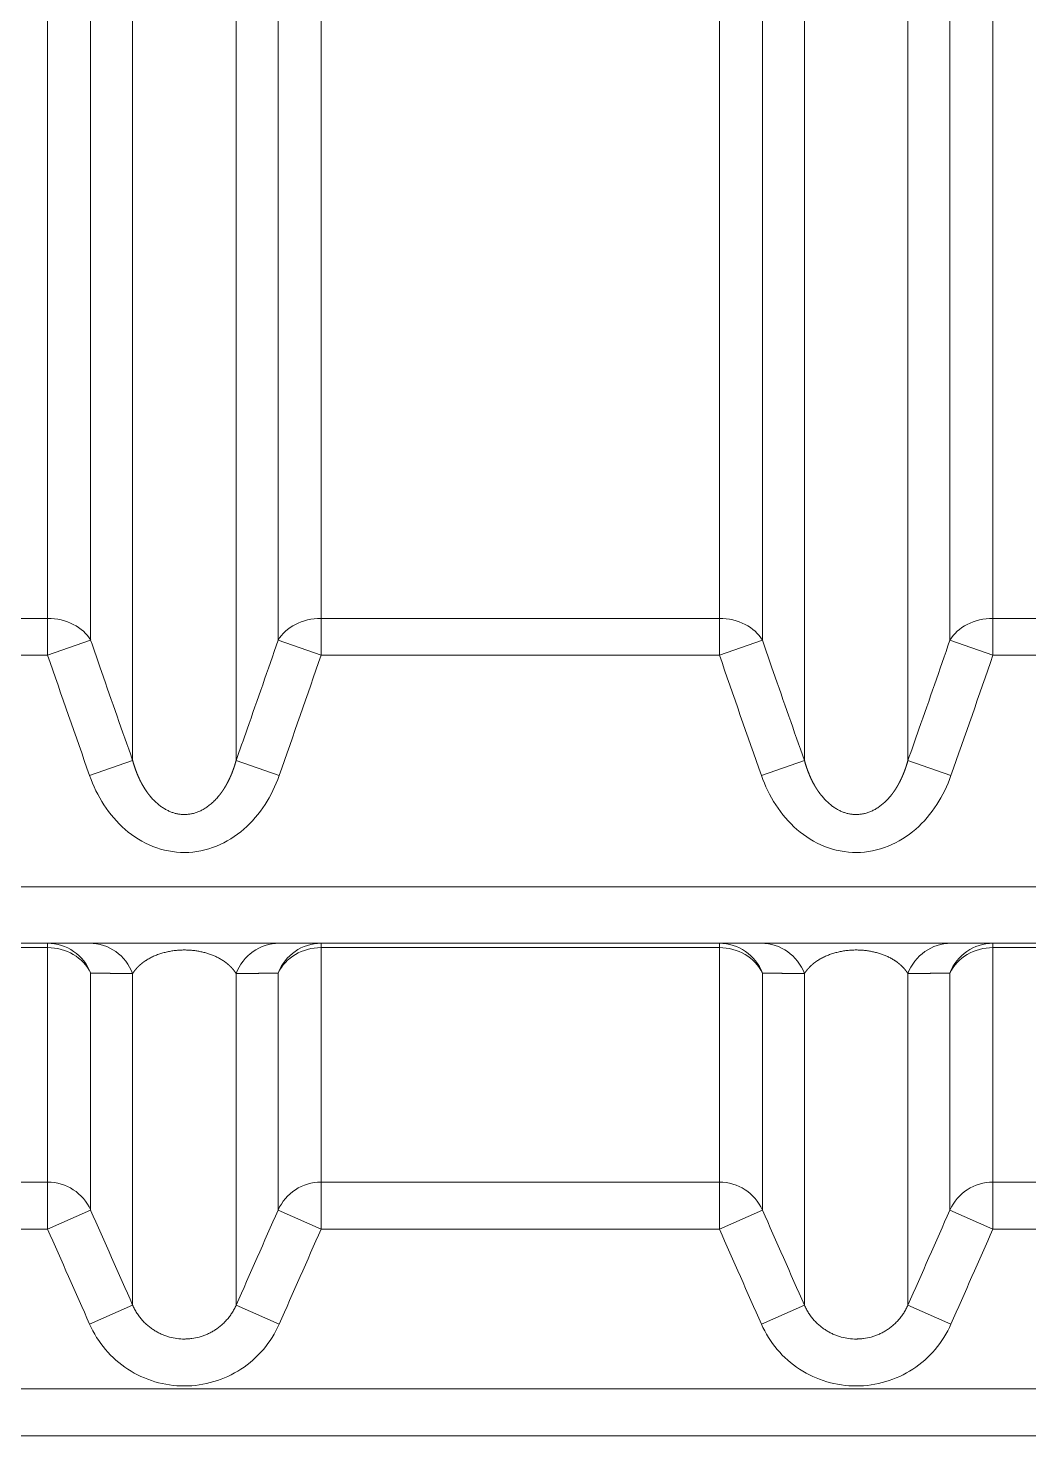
# Model space of a CAD drawing. Header units: millimetres. Extents: x 4664 to 8864, y -38 to 2932.
# Drawn here: x 8133.3 to 8161.07, y 2135.55 to 2174.64 of the extents above; entities that cross this region are included whole.
import ezdxf

# ---------------------------------------------------------------- set-up
doc = ezdxf.new("R2010")
doc.units = ezdxf.units.MM

msp = doc.modelspace()

# ---------------------------------------------------------------- linework, layer by layer
at = {"lineweight": 5}
for p, q in [((8133.837, 2157.228), (8133.837, 2210.808)), ((8141.429, 2157.228), (8141.429, 2210.808)), ((8152.485, 2157.228), (8152.485, 2210.808)), ((8136.197, 2210.588), (8136.197, 2154.304)), ((8139.07, 2210.588), (8139.07, 2154.304)), ((8154.845, 2210.588), (8154.845, 2154.304)), ((8135.031, 2157.639), (8135.031, 2209.614)), ((8140.235, 2209.614), (8140.235, 2157.639)), ((8153.68, 2157.639), (8153.68, 2209.614)), ((8157.718, 2206.227), (8157.718, 2154.304)), ((8158.883, 2194.009), (8158.883, 2157.639)), ((8160.078, 2157.228), (8160.078, 2194.226)), ((8133.837, 2158.247), (8122.781, 2158.247)), ((8152.485, 2158.247), (8141.429, 2158.247)), ((8171.134, 2158.247), (8160.078, 2158.247)), ((8133.837, 2157.228), (8135.031, 2157.639)), ((8141.429, 2157.228), (8140.235, 2157.639)), ((8152.485, 2157.228), (8153.68, 2157.639)), ((8160.078, 2157.228), (8158.883, 2157.639)), ((8122.781, 2157.228), (8133.837, 2157.228)), ((8141.429, 2157.228), (8152.485, 2157.228)), ((8160.078, 2157.228), (8171.134, 2157.228)), ((8135.002, 2153.884), (8136.197, 2154.304)), ((8140.264, 2153.884), (8139.07, 2154.304)), ((8153.651, 2153.884), (8154.845, 2154.304)), ((8158.913, 2153.884), (8157.718, 2154.304)), ((8119.646, 2150.793), (8267.512, 2150.793)), ((8267.481, 2149.226), (8119.677, 2149.226)), ((8122.781, 2149.106), (8133.837, 2149.106)), ((8133.837, 2141.289), (8133.837, 2149.226)), ((8141.429, 2141.289), (8141.429, 2149.226)), ((8141.429, 2149.106), (8152.485, 2149.106)), ((8152.485, 2141.289), (8152.485, 2149.226)), ((8160.078, 2141.289), (8160.078, 2149.226)), ((8160.078, 2149.106), (8171.134, 2149.106)), ((8135.031, 2141.816), (8135.031, 2148.399)), ((8136.197, 2148.383), (8136.197, 2139.174)), ((8139.07, 2148.383), (8139.07, 2139.174)), ((8140.235, 2148.399), (8140.235, 2141.816)), ((8153.68, 2141.816), (8153.68, 2148.399)), ((8154.845, 2148.383), (8154.845, 2139.174)), ((8157.718, 2148.383), (8157.718, 2139.174)), ((8158.883, 2148.399), (8158.883, 2141.816)), ((8133.837, 2142.593), (8122.781, 2142.593)), ((8152.485, 2142.593), (8141.429, 2142.593)), ((8171.134, 2142.593), (8160.078, 2142.593)), ((8133.837, 2141.289), (8135.031, 2141.816)), ((8141.429, 2141.289), (8140.235, 2141.816)), ((8152.485, 2141.289), (8153.68, 2141.816)), ((8160.078, 2141.289), (8158.883, 2141.816)), ((8122.781, 2141.289), (8133.837, 2141.289)), ((8141.429, 2141.289), (8152.485, 2141.289)), ((8160.078, 2141.289), (8171.134, 2141.289)), ((8135.002, 2138.647), (8136.197, 2139.174)), ((8140.264, 2138.647), (8139.07, 2139.174)), ((8153.651, 2138.647), (8154.845, 2139.174)), ((8158.913, 2138.647), (8157.718, 2139.174)), ((8274.819, 2136.852), (8112.339, 2136.852)), ((8112.339, 2135.546), (8274.819, 2135.546))]:
    msp.add_line(p, q, dxfattribs=at)
at = {"lineweight": 5, "extrusion": (0, 0, -1)}
for centre, major_axis, ratio, start_param, end_param in [((8133.837, 2157.228), (-1.306, 0), 0.780444, 1.570796, 2.725761), ((8141.429, 2157.228), (-1.306, 0), 0.780444, 0.415831, 1.570796), ((8152.485, 2157.228), (-1.306, 0), 0.780444, 1.570796, 2.725761), ((8160.078, 2157.228), (-1.306, 0), 0.780444, 0.415831, 1.570796), ((8133.837, 2147.92), (0, 1.306), 0.98331, 0, 1.19525), ((8133.837, 2147.92), (1.306, 0), 0.907984, 4.712389, 5.867354), ((8135.002, 2147.92), (0, 1.306), 0.978111, 0, 1.208972), ((8140.264, 2147.92), (0, 1.306), 0.978111, 5.074213, 6.283185), ((8141.429, 2147.92), (0, 1.306), 0.98331, 5.087935, 6.283185), ((8141.429, 2147.92), (1.306, 0), 0.907984, 3.557424, 4.712389), ((8152.485, 2147.92), (0, 1.306), 0.98331, 0, 1.19525), ((8152.485, 2147.92), (1.306, 0), 0.907984, 4.712389, 5.867354), ((8153.651, 2147.92), (0, 1.306), 0.978111, 0, 1.208972), ((8158.913, 2147.92), (0, 1.306), 0.978111, 5.074213, 6.283185), ((8160.078, 2147.92), (0, 1.306), 0.98331, 5.087935, 6.283185), ((8160.078, 2147.92), (1.306, 0), 0.907984, 3.557424, 4.712389), ((8133.837, 2141.289), (1.306, 0), 0.998861, 4.712389, 5.867354), ((8141.429, 2141.289), (1.306, 0), 0.998861, 3.557424, 4.712389), ((8152.485, 2141.289), (1.306, 0), 0.998861, 4.712389, 5.867354), ((8160.078, 2141.289), (1.306, 0), 0.998861, 3.557424, 4.712389)]:
    msp.add_ellipse(centre, major_axis=major_axis, ratio=ratio, start_param=start_param, end_param=end_param, dxfattribs=at)
at = {"lineweight": 5}
for points, knots in [([(8136.197, 2154.304), (8135.907, 2155.125), (8135.619, 2155.947), (8135.232, 2157.059), (8135.132, 2157.349), (8135.031, 2157.639)], [0, 0, 0, 0, 0.739335, 0.739335, 1, 1, 1, 1]), ([(8140.235, 2157.639), (8139.95, 2156.816), (8139.664, 2155.994), (8139.274, 2154.883), (8139.172, 2154.594), (8139.07, 2154.304)], [0, 0, 0, 0, 0.739335, 0.739335, 1, 1, 1, 1]), ([(8154.845, 2154.304), (8154.555, 2155.125), (8154.267, 2155.947), (8153.881, 2157.059), (8153.78, 2157.349), (8153.68, 2157.639)], [0, 0, 0, 0, 0.739335, 0.739335, 1, 1, 1, 1]), ([(8158.883, 2157.639), (8158.599, 2156.816), (8158.313, 2155.994), (8157.922, 2154.883), (8157.82, 2154.594), (8157.718, 2154.304)], [0, 0, 0, 0, 0.739335, 0.739335, 1, 1, 1, 1]), ([(8139.07, 2154.304), (8139.069, 2154.301), (8139.067, 2154.296), (8139.065, 2154.287), (8139.063, 2154.279), (8139.06, 2154.27), (8139.058, 2154.262), (8139.055, 2154.253), (8139.053, 2154.245), (8139.05, 2154.236), (8139.048, 2154.228), (8139.045, 2154.22), (8139.043, 2154.211), (8139.04, 2154.203), (8139.038, 2154.195), (8139.035, 2154.186), (8139.033, 2154.178), (8139.03, 2154.17), (8139.028, 2154.162), (8139.025, 2154.154), (8139.022, 2154.146), (8139.02, 2154.137), (8139.017, 2154.129), (8139.014, 2154.121), (8139.012, 2154.113), (8139.009, 2154.105), (8139.006, 2154.097), (8139.004, 2154.089), (8139.001, 2154.081), (8138.998, 2154.073), (8138.995, 2154.066), (8138.992, 2154.058), (8138.99, 2154.05), (8138.987, 2154.042), (8138.984, 2154.034), (8138.981, 2154.027), (8138.978, 2154.019), (8138.975, 2154.011), (8138.972, 2154.003), (8138.97, 2153.996), (8138.967, 2153.988), (8138.964, 2153.981), (8138.961, 2153.973), (8138.958, 2153.965), (8138.955, 2153.958), (8138.952, 2153.95), (8138.949, 2153.943), (8138.946, 2153.936), (8138.943, 2153.928), (8138.94, 2153.921), (8138.937, 2153.913), (8138.934, 2153.906), (8138.931, 2153.899), (8138.927, 2153.891), (8138.924, 2153.884), (8138.921, 2153.877), (8138.918, 2153.87), (8138.915, 2153.862), (8138.912, 2153.855), (8138.909, 2153.848), (8138.905, 2153.841), (8138.902, 2153.834), (8138.899, 2153.827), (8138.896, 2153.82), (8138.893, 2153.813), (8138.889, 2153.806), (8138.886, 2153.799), (8138.883, 2153.792), (8138.88, 2153.785), (8138.876, 2153.778), (8138.873, 2153.771), (8138.87, 2153.765), (8138.866, 2153.758), (8138.863, 2153.751), (8138.86, 2153.744), (8138.856, 2153.738), (8138.853, 2153.731), (8138.85, 2153.724), (8138.846, 2153.718), (8138.843, 2153.711), (8138.84, 2153.704), (8138.836, 2153.698), (8138.833, 2153.691), (8138.829, 2153.685), (8138.826, 2153.678), (8138.822, 2153.672), (8138.819, 2153.665), (8138.816, 2153.659), (8138.812, 2153.653), (8138.809, 2153.646), (8138.805, 2153.64), (8138.802, 2153.634), (8138.798, 2153.627), (8138.795, 2153.621), (8138.791, 2153.615), (8138.788, 2153.609), (8138.784, 2153.603), (8138.78, 2153.596), (8138.777, 2153.59), (8138.773, 2153.584), (8138.77, 2153.578), (8138.766, 2153.572), (8138.762, 2153.566), (8138.759, 2153.56), (8138.755, 2153.554), (8138.752, 2153.548), (8138.748, 2153.542), (8138.744, 2153.536), (8138.741, 2153.531), (8138.737, 2153.525), (8138.733, 2153.519), (8138.73, 2153.513), (8138.726, 2153.507), (8138.722, 2153.502), (8138.719, 2153.496), (8138.715, 2153.49), (8138.711, 2153.485), (8138.708, 2153.479), (8138.704, 2153.474), (8138.7, 2153.468), (8138.696, 2153.462), (8138.693, 2153.457), (8138.689, 2153.451), (8138.685, 2153.446), (8138.681, 2153.441), (8138.678, 2153.435), (8138.674, 2153.43), (8138.67, 2153.424), (8138.666, 2153.419), (8138.662, 2153.414), (8138.659, 2153.409), (8138.655, 2153.403), (8138.651, 2153.398), (8138.647, 2153.393), (8138.643, 2153.388), (8138.64, 2153.383), (8138.636, 2153.377), (8138.632, 2153.372), (8138.628, 2153.367), (8138.624, 2153.362), (8138.62, 2153.357), (8138.616, 2153.352), (8138.613, 2153.347), (8138.609, 2153.342), (8138.605, 2153.338), (8138.601, 2153.333), (8138.597, 2153.328), (8138.567, 2153.291), (8138.51, 2153.225), (8138.42, 2153.136), (8138.328, 2153.057), (8138.233, 2152.989), (8138.136, 2152.931), (8138.037, 2152.884), (8137.937, 2152.847), (8137.836, 2152.821), (8137.734, 2152.805), (8137.636, 2152.8), (8137.541, 2152.804), (8137.449, 2152.817), (8137.358, 2152.839), (8137.267, 2152.869), (8137.177, 2152.908), (8137.088, 2152.956), (8137, 2153.012), (8136.915, 2153.076), (8136.831, 2153.15), (8136.75, 2153.231), (8136.697, 2153.293), (8136.667, 2153.33), (8136.659, 2153.34), (8136.652, 2153.35), (8136.644, 2153.359), (8136.637, 2153.369), (8136.629, 2153.379), (8136.622, 2153.389), (8136.614, 2153.399), (8136.607, 2153.409), (8136.6, 2153.42), (8136.592, 2153.43), (8136.585, 2153.441), (8136.577, 2153.451), (8136.57, 2153.462), (8136.563, 2153.473), (8136.556, 2153.484), (8136.548, 2153.495), (8136.541, 2153.506), (8136.534, 2153.517), (8136.527, 2153.528), (8136.52, 2153.54), (8136.513, 2153.551), (8136.506, 2153.563), (8136.499, 2153.575), (8136.492, 2153.587), (8136.485, 2153.599), (8136.478, 2153.611), (8136.471, 2153.623), (8136.464, 2153.635), (8136.457, 2153.647), (8136.45, 2153.66), (8136.444, 2153.672), (8136.437, 2153.685), (8136.43, 2153.698), (8136.423, 2153.71), (8136.417, 2153.723), (8136.41, 2153.736), (8136.404, 2153.749), (8136.397, 2153.763), (8136.391, 2153.776), (8136.384, 2153.789), (8136.378, 2153.803), (8136.372, 2153.817), (8136.366, 2153.83), (8136.359, 2153.844), (8136.353, 2153.858), (8136.347, 2153.872), (8136.341, 2153.886), (8136.335, 2153.9), (8136.329, 2153.915), (8136.323, 2153.929), (8136.317, 2153.944), (8136.311, 2153.958), (8136.305, 2153.973), (8136.3, 2153.988), (8136.294, 2154.003), (8136.288, 2154.018), (8136.283, 2154.033), (8136.277, 2154.048), (8136.272, 2154.063), (8136.266, 2154.079), (8136.261, 2154.094), (8136.256, 2154.11), (8136.25, 2154.125), (8136.245, 2154.141), (8136.24, 2154.157), (8136.235, 2154.173), (8136.23, 2154.189), (8136.225, 2154.205), (8136.22, 2154.222), (8136.215, 2154.238), (8136.21, 2154.254), (8136.206, 2154.271), (8136.201, 2154.288), (8136.198, 2154.299), (8136.197, 2154.304)], [0, 0, 0, 0, 0.002031, 0.004058, 0.006081, 0.008099, 0.010112, 0.012121, 0.014125, 0.016125, 0.01812, 0.02011, 0.022096, 0.024078, 0.026055, 0.028027, 0.029995, 0.031959, 0.033918, 0.035872, 0.037822, 0.039767, 0.041708, 0.043644, 0.045576, 0.047503, 0.049426, 0.051344, 0.053258, 0.055167, 0.057072, 0.058972, 0.060867, 0.062759, 0.064645, 0.066527, 0.068405, 0.070278, 0.072147, 0.074011, 0.075871, 0.077726, 0.079577, 0.081423, 0.083265, 0.085102, 0.086935, 0.088763, 0.090587, 0.092406, 0.094221, 0.096032, 0.097838, 0.099639, 0.101436, 0.103229, 0.105017, 0.106801, 0.10858, 0.110355, 0.112125, 0.113891, 0.115652, 0.11741, 0.119162, 0.12091, 0.122654, 0.124393, 0.126128, 0.127859, 0.129585, 0.131306, 0.133023, 0.134736, 0.136444, 0.138148, 0.139848, 0.141543, 0.143234, 0.14492, 0.146602, 0.14828, 0.149953, 0.151622, 0.153286, 0.154946, 0.156602, 0.158253, 0.1599, 0.161543, 0.163181, 0.164815, 0.166444, 0.168069, 0.16969, 0.171306, 0.172919, 0.174526, 0.17613, 0.177729, 0.179324, 0.180914, 0.1825, 0.184082, 0.18566, 0.187233, 0.188802, 0.190366, 0.191927, 0.193483, 0.195034, 0.196582, 0.198125, 0.199664, 0.201199, 0.202729, 0.204255, 0.205777, 0.207295, 0.208808, 0.210317, 0.211822, 0.213323, 0.214819, 0.216311, 0.217799, 0.219283, 0.220763, 0.222238, 0.223709, 0.225176, 0.226639, 0.228097, 0.229552, 0.231002, 0.232448, 0.23389, 0.235328, 0.236761, 0.238191, 0.239616, 0.241037, 0.242454, 0.243867, 0.245276, 0.246681, 0.248081, 0.249478, 0.27888, 0.307059, 0.334092, 0.360063, 0.385072, 0.409228, 0.432657, 0.455495, 0.477889, 0.499996, 0.520039, 0.540307, 0.560919, 0.581985, 0.603612, 0.625896, 0.648924, 0.672776, 0.697522, 0.723225, 0.74994, 0.752666, 0.755408, 0.758166, 0.760939, 0.763728, 0.766533, 0.769354, 0.772191, 0.775043, 0.777912, 0.780797, 0.783698, 0.786614, 0.789547, 0.792496, 0.795462, 0.798443, 0.801441, 0.804455, 0.807486, 0.810532, 0.813596, 0.816675, 0.819771, 0.822884, 0.826013, 0.829158, 0.83232, 0.835499, 0.838694, 0.841906, 0.845135, 0.84838, 0.851642, 0.854921, 0.858216, 0.861528, 0.864857, 0.868203, 0.871566, 0.874945, 0.878342, 0.881755, 0.885185, 0.888632, 0.892097, 0.895578, 0.899076, 0.902591, 0.906123, 0.909672, 0.913238, 0.916822, 0.920422, 0.924039, 0.927674, 0.931326, 0.934994, 0.93868, 0.942384, 0.946104, 0.949842, 0.953596, 0.957368, 0.961158, 0.964964, 0.968788, 0.972629, 0.976487, 0.980363, 0.984255, 0.988166, 0.992093, 0.996038, 1, 1, 1, 1]), ([(8157.718, 2154.304), (8157.717, 2154.301), (8157.716, 2154.296), (8157.714, 2154.287), (8157.711, 2154.279), (8157.709, 2154.27), (8157.706, 2154.262), (8157.704, 2154.253), (8157.702, 2154.245), (8157.699, 2154.236), (8157.697, 2154.228), (8157.694, 2154.22), (8157.692, 2154.211), (8157.689, 2154.203), (8157.687, 2154.195), (8157.684, 2154.186), (8157.681, 2154.178), (8157.679, 2154.17), (8157.676, 2154.162), (8157.674, 2154.154), (8157.671, 2154.146), (8157.668, 2154.137), (8157.666, 2154.129), (8157.663, 2154.121), (8157.66, 2154.113), (8157.658, 2154.105), (8157.655, 2154.097), (8157.652, 2154.089), (8157.649, 2154.081), (8157.647, 2154.073), (8157.644, 2154.066), (8157.641, 2154.058), (8157.638, 2154.05), (8157.635, 2154.042), (8157.633, 2154.034), (8157.63, 2154.027), (8157.627, 2154.019), (8157.624, 2154.011), (8157.621, 2154.003), (8157.618, 2153.996), (8157.615, 2153.988), (8157.612, 2153.981), (8157.609, 2153.973), (8157.606, 2153.965), (8157.603, 2153.958), (8157.6, 2153.95), (8157.597, 2153.943), (8157.594, 2153.936), (8157.591, 2153.928), (8157.588, 2153.921), (8157.585, 2153.913), (8157.582, 2153.906), (8157.579, 2153.899), (8157.576, 2153.891), (8157.573, 2153.884), (8157.57, 2153.877), (8157.567, 2153.87), (8157.564, 2153.862), (8157.56, 2153.855), (8157.557, 2153.848), (8157.554, 2153.841), (8157.551, 2153.834), (8157.548, 2153.827), (8157.545, 2153.82), (8157.541, 2153.813), (8157.538, 2153.806), (8157.535, 2153.799), (8157.532, 2153.792), (8157.528, 2153.785), (8157.525, 2153.778), (8157.522, 2153.771), (8157.518, 2153.765), (8157.515, 2153.758), (8157.512, 2153.751), (8157.508, 2153.744), (8157.505, 2153.738), (8157.502, 2153.731), (8157.498, 2153.724), (8157.495, 2153.718), (8157.492, 2153.711), (8157.488, 2153.704), (8157.485, 2153.698), (8157.481, 2153.691), (8157.478, 2153.685), (8157.475, 2153.678), (8157.471, 2153.672), (8157.468, 2153.665), (8157.464, 2153.659), (8157.461, 2153.653), (8157.457, 2153.646), (8157.454, 2153.64), (8157.45, 2153.634), (8157.447, 2153.627), (8157.443, 2153.621), (8157.44, 2153.615), (8157.436, 2153.609), (8157.433, 2153.603), (8157.429, 2153.596), (8157.425, 2153.59), (8157.422, 2153.584), (8157.418, 2153.578), (8157.415, 2153.572), (8157.411, 2153.566), (8157.408, 2153.56), (8157.404, 2153.554), (8157.4, 2153.548), (8157.397, 2153.542), (8157.393, 2153.536), (8157.389, 2153.531), (8157.386, 2153.525), (8157.382, 2153.519), (8157.378, 2153.513), (8157.375, 2153.507), (8157.371, 2153.502), (8157.367, 2153.496), (8157.364, 2153.49), (8157.36, 2153.485), (8157.356, 2153.479), (8157.352, 2153.474), (8157.349, 2153.468), (8157.345, 2153.462), (8157.341, 2153.457), (8157.337, 2153.451), (8157.334, 2153.446), (8157.33, 2153.441), (8157.326, 2153.435), (8157.322, 2153.43), (8157.319, 2153.424), (8157.315, 2153.419), (8157.311, 2153.414), (8157.307, 2153.409), (8157.303, 2153.403), (8157.3, 2153.398), (8157.296, 2153.393), (8157.292, 2153.388), (8157.288, 2153.383), (8157.284, 2153.377), (8157.28, 2153.372), (8157.277, 2153.367), (8157.273, 2153.362), (8157.269, 2153.357), (8157.265, 2153.352), (8157.261, 2153.347), (8157.257, 2153.342), (8157.253, 2153.338), (8157.25, 2153.333), (8157.246, 2153.328), (8157.216, 2153.291), (8157.158, 2153.225), (8157.069, 2153.136), (8156.976, 2153.057), (8156.881, 2152.989), (8156.784, 2152.931), (8156.685, 2152.884), (8156.585, 2152.847), (8156.484, 2152.821), (8156.383, 2152.805), (8156.285, 2152.8), (8156.19, 2152.804), (8156.098, 2152.817), (8156.007, 2152.839), (8155.915, 2152.869), (8155.825, 2152.908), (8155.736, 2152.956), (8155.649, 2153.012), (8155.563, 2153.076), (8155.48, 2153.15), (8155.399, 2153.231), (8155.346, 2153.293), (8155.316, 2153.33), (8155.308, 2153.34), (8155.301, 2153.35), (8155.293, 2153.359), (8155.285, 2153.369), (8155.278, 2153.379), (8155.27, 2153.389), (8155.263, 2153.399), (8155.256, 2153.409), (8155.248, 2153.42), (8155.241, 2153.43), (8155.233, 2153.441), (8155.226, 2153.451), (8155.219, 2153.462), (8155.211, 2153.473), (8155.204, 2153.484), (8155.197, 2153.495), (8155.19, 2153.506), (8155.183, 2153.517), (8155.175, 2153.528), (8155.168, 2153.54), (8155.161, 2153.551), (8155.154, 2153.563), (8155.147, 2153.575), (8155.14, 2153.587), (8155.133, 2153.599), (8155.126, 2153.611), (8155.119, 2153.623), (8155.113, 2153.635), (8155.106, 2153.647), (8155.099, 2153.66), (8155.092, 2153.672), (8155.085, 2153.685), (8155.079, 2153.698), (8155.072, 2153.71), (8155.065, 2153.723), (8155.059, 2153.736), (8155.052, 2153.749), (8155.046, 2153.763), (8155.039, 2153.776), (8155.033, 2153.789), (8155.027, 2153.803), (8155.02, 2153.817), (8155.014, 2153.83), (8155.008, 2153.844), (8155.002, 2153.858), (8154.996, 2153.872), (8154.99, 2153.886), (8154.983, 2153.9), (8154.978, 2153.915), (8154.972, 2153.929), (8154.966, 2153.944), (8154.96, 2153.958), (8154.954, 2153.973), (8154.948, 2153.988), (8154.943, 2154.003), (8154.937, 2154.018), (8154.931, 2154.033), (8154.926, 2154.048), (8154.92, 2154.063), (8154.915, 2154.079), (8154.91, 2154.094), (8154.904, 2154.11), (8154.899, 2154.125), (8154.894, 2154.141), (8154.889, 2154.157), (8154.884, 2154.173), (8154.879, 2154.189), (8154.874, 2154.205), (8154.869, 2154.222), (8154.864, 2154.238), (8154.859, 2154.254), (8154.854, 2154.271), (8154.85, 2154.288), (8154.847, 2154.299), (8154.845, 2154.304)], [0, 0, 0, 0, 0.002031, 0.004058, 0.006081, 0.008099, 0.010112, 0.012121, 0.014125, 0.016125, 0.01812, 0.02011, 0.022096, 0.024078, 0.026055, 0.028027, 0.029995, 0.031959, 0.033918, 0.035872, 0.037822, 0.039767, 0.041708, 0.043644, 0.045576, 0.047503, 0.049426, 0.051344, 0.053258, 0.055167, 0.057072, 0.058972, 0.060867, 0.062759, 0.064645, 0.066527, 0.068405, 0.070278, 0.072147, 0.074011, 0.075871, 0.077726, 0.079577, 0.081423, 0.083265, 0.085102, 0.086935, 0.088763, 0.090587, 0.092406, 0.094221, 0.096032, 0.097838, 0.099639, 0.101436, 0.103229, 0.105017, 0.106801, 0.10858, 0.110355, 0.112125, 0.113891, 0.115652, 0.11741, 0.119162, 0.12091, 0.122654, 0.124393, 0.126128, 0.127859, 0.129585, 0.131306, 0.133023, 0.134736, 0.136444, 0.138148, 0.139848, 0.141543, 0.143234, 0.14492, 0.146602, 0.14828, 0.149953, 0.151622, 0.153286, 0.154946, 0.156602, 0.158253, 0.1599, 0.161543, 0.163181, 0.164815, 0.166444, 0.168069, 0.16969, 0.171306, 0.172919, 0.174526, 0.17613, 0.177729, 0.179324, 0.180914, 0.1825, 0.184082, 0.18566, 0.187233, 0.188802, 0.190366, 0.191927, 0.193483, 0.195034, 0.196582, 0.198125, 0.199664, 0.201199, 0.202729, 0.204255, 0.205777, 0.207295, 0.208808, 0.210317, 0.211822, 0.213323, 0.214819, 0.216311, 0.217799, 0.219283, 0.220763, 0.222238, 0.223709, 0.225176, 0.226639, 0.228097, 0.229552, 0.231002, 0.232448, 0.23389, 0.235328, 0.236761, 0.238191, 0.239616, 0.241037, 0.242454, 0.243867, 0.245276, 0.246681, 0.248081, 0.249478, 0.27888, 0.307059, 0.334092, 0.360063, 0.385072, 0.409228, 0.432657, 0.455495, 0.477889, 0.499996, 0.520039, 0.540307, 0.560919, 0.581985, 0.603612, 0.625896, 0.648924, 0.672776, 0.697522, 0.723225, 0.74994, 0.752666, 0.755408, 0.758166, 0.760939, 0.763728, 0.766533, 0.769354, 0.772191, 0.775043, 0.777912, 0.780797, 0.783698, 0.786614, 0.789547, 0.792496, 0.795462, 0.798443, 0.801441, 0.804455, 0.807486, 0.810532, 0.813596, 0.816675, 0.819771, 0.822884, 0.826013, 0.829158, 0.83232, 0.835499, 0.838694, 0.841906, 0.845135, 0.84838, 0.851642, 0.854921, 0.858216, 0.861528, 0.864857, 0.868203, 0.871566, 0.874945, 0.878342, 0.881755, 0.885185, 0.888632, 0.892097, 0.895578, 0.899076, 0.902591, 0.906123, 0.909672, 0.913238, 0.916822, 0.920422, 0.924039, 0.927674, 0.931326, 0.934994, 0.93868, 0.942384, 0.946104, 0.949842, 0.953596, 0.957368, 0.961158, 0.964964, 0.968788, 0.972629, 0.976487, 0.980363, 0.984255, 0.988166, 0.992093, 0.996038, 1, 1, 1, 1]), ([(8135.002, 2153.884), (8135.103, 2153.597), (8135.236, 2153.322), (8135.564, 2152.817), (8135.762, 2152.584), (8136.218, 2152.19), (8136.479, 2152.027), (8137.038, 2151.805), (8137.341, 2151.746), (8137.941, 2151.748), (8138.244, 2151.81), (8138.798, 2152.033), (8139.058, 2152.197), (8139.51, 2152.591), (8139.708, 2152.825), (8140.034, 2153.328), (8140.164, 2153.598), (8140.264, 2153.884)], [0, 0, 0, 0, 0.125, 0.125, 0.25, 0.25, 0.375, 0.375, 0.5, 0.5, 0.625, 0.625, 0.75, 0.75, 0.875, 0.875, 1, 1, 1, 1]), ([(8153.651, 2153.884), (8153.751, 2153.597), (8153.884, 2153.322), (8154.213, 2152.817), (8154.411, 2152.584), (8154.866, 2152.19), (8155.127, 2152.027), (8155.686, 2151.805), (8155.99, 2151.746), (8156.589, 2151.748), (8156.893, 2151.81), (8157.446, 2152.033), (8157.707, 2152.197), (8158.159, 2152.591), (8158.356, 2152.825), (8158.682, 2153.328), (8158.812, 2153.598), (8158.913, 2153.884)], [0, 0, 0, 0, 0.125, 0.125, 0.25, 0.25, 0.375, 0.375, 0.5, 0.5, 0.625, 0.625, 0.75, 0.75, 0.875, 0.875, 1, 1, 1, 1]), ([(8136.197, 2148.383), (8136.197, 2148.384), (8136.199, 2148.386), (8136.201, 2148.39), (8136.204, 2148.394), (8136.206, 2148.397), (8136.208, 2148.401), (8136.211, 2148.405), (8136.213, 2148.408), (8136.215, 2148.412), (8136.218, 2148.416), (8136.22, 2148.419), (8136.223, 2148.423), (8136.225, 2148.427), (8136.228, 2148.43), (8136.23, 2148.434), (8136.233, 2148.437), (8136.235, 2148.441), (8136.238, 2148.445), (8136.241, 2148.448), (8136.243, 2148.452), (8136.246, 2148.455), (8136.248, 2148.459), (8136.251, 2148.462), (8136.254, 2148.466), (8136.256, 2148.469), (8136.259, 2148.473), (8136.262, 2148.476), (8136.264, 2148.48), (8136.267, 2148.483), (8136.27, 2148.486), (8136.273, 2148.49), (8136.276, 2148.493), (8136.278, 2148.497), (8136.281, 2148.5), (8136.284, 2148.503), (8136.287, 2148.507), (8136.29, 2148.51), (8136.293, 2148.514), (8136.295, 2148.517), (8136.298, 2148.52), (8136.301, 2148.524), (8136.304, 2148.527), (8136.307, 2148.53), (8136.31, 2148.533), (8136.313, 2148.537), (8136.316, 2148.54), (8136.319, 2148.543), (8136.322, 2148.546), (8136.325, 2148.55), (8136.328, 2148.553), (8136.331, 2148.556), (8136.334, 2148.559), (8136.337, 2148.563), (8136.34, 2148.566), (8136.343, 2148.569), (8136.347, 2148.572), (8136.35, 2148.575), (8136.353, 2148.578), (8136.356, 2148.581), (8136.359, 2148.585), (8136.362, 2148.588), (8136.365, 2148.591), (8136.369, 2148.594), (8136.372, 2148.597), (8136.375, 2148.6), (8136.378, 2148.603), (8136.382, 2148.606), (8136.385, 2148.609), (8136.388, 2148.612), (8136.391, 2148.615), (8136.395, 2148.618), (8136.398, 2148.621), (8136.401, 2148.624), (8136.405, 2148.627), (8136.408, 2148.63), (8136.411, 2148.633), (8136.415, 2148.636), (8136.418, 2148.639), (8136.422, 2148.642), (8136.425, 2148.645), (8136.428, 2148.648), (8136.432, 2148.651), (8136.435, 2148.653), (8136.439, 2148.656), (8136.442, 2148.659), (8136.446, 2148.662), (8136.449, 2148.665), (8136.453, 2148.668), (8136.456, 2148.67), (8136.46, 2148.673), (8136.463, 2148.676), (8136.467, 2148.679), (8136.47, 2148.681), (8136.474, 2148.684), (8136.477, 2148.687), (8136.481, 2148.69), (8136.484, 2148.692), (8136.488, 2148.695), (8136.492, 2148.698), (8136.495, 2148.7), (8136.499, 2148.703), (8136.502, 2148.706), (8136.506, 2148.708), (8136.51, 2148.711), (8136.513, 2148.714), (8136.517, 2148.716), (8136.521, 2148.719), (8136.524, 2148.722), (8136.528, 2148.724), (8136.532, 2148.727), (8136.536, 2148.729), (8136.539, 2148.732), (8136.543, 2148.734), (8136.547, 2148.737), (8136.551, 2148.739), (8136.554, 2148.742), (8136.558, 2148.744), (8136.562, 2148.747), (8136.566, 2148.749), (8136.584, 2148.761), (8136.618, 2148.782), (8136.669, 2148.811), (8136.722, 2148.838), (8136.777, 2148.864), (8136.832, 2148.888), (8136.889, 2148.91), (8136.948, 2148.93), (8137.007, 2148.949), (8137.067, 2148.966), (8137.128, 2148.981), (8137.19, 2148.995), (8137.252, 2149.007), (8137.315, 2149.017), (8137.378, 2149.025), (8137.442, 2149.031), (8137.506, 2149.036), (8137.57, 2149.039), (8137.632, 2149.04), (8137.692, 2149.039), (8137.749, 2149.037), (8137.806, 2149.033), (8137.864, 2149.028), (8137.921, 2149.021), (8137.977, 2149.013), (8138.033, 2149.003), (8138.089, 2148.992), (8138.145, 2148.98), (8138.199, 2148.966), (8138.254, 2148.951), (8138.307, 2148.934), (8138.359, 2148.916), (8138.411, 2148.897), (8138.462, 2148.876), (8138.511, 2148.854), (8138.56, 2148.83), (8138.607, 2148.805), (8138.653, 2148.779), (8138.685, 2148.76), (8138.703, 2148.747), (8138.71, 2148.743), (8138.717, 2148.738), (8138.724, 2148.734), (8138.73, 2148.729), (8138.737, 2148.725), (8138.744, 2148.72), (8138.75, 2148.715), (8138.757, 2148.711), (8138.764, 2148.706), (8138.77, 2148.701), (8138.777, 2148.696), (8138.783, 2148.691), (8138.79, 2148.686), (8138.796, 2148.681), (8138.802, 2148.677), (8138.809, 2148.671), (8138.815, 2148.666), (8138.821, 2148.661), (8138.828, 2148.656), (8138.834, 2148.651), (8138.84, 2148.646), (8138.846, 2148.641), (8138.852, 2148.635), (8138.858, 2148.63), (8138.864, 2148.625), (8138.87, 2148.619), (8138.876, 2148.614), (8138.882, 2148.608), (8138.888, 2148.603), (8138.894, 2148.597), (8138.9, 2148.592), (8138.905, 2148.586), (8138.911, 2148.581), (8138.917, 2148.575), (8138.922, 2148.569), (8138.928, 2148.564), (8138.934, 2148.558), (8138.939, 2148.552), (8138.945, 2148.546), (8138.95, 2148.54), (8138.955, 2148.534), (8138.961, 2148.528), (8138.966, 2148.522), (8138.971, 2148.516), (8138.976, 2148.51), (8138.981, 2148.504), (8138.987, 2148.498), (8138.992, 2148.492), (8138.997, 2148.486), (8139.002, 2148.48), (8139.006, 2148.474), (8139.011, 2148.467), (8139.016, 2148.461), (8139.021, 2148.455), (8139.026, 2148.448), (8139.03, 2148.442), (8139.035, 2148.435), (8139.039, 2148.429), (8139.044, 2148.422), (8139.048, 2148.416), (8139.053, 2148.409), (8139.057, 2148.403), (8139.061, 2148.396), (8139.065, 2148.389), (8139.068, 2148.385), (8139.07, 2148.383)], [0, 0, 0, 0, 0.002514, 0.005021, 0.00752, 0.010013, 0.012498, 0.014977, 0.017448, 0.019913, 0.02237, 0.02482, 0.027263, 0.029699, 0.032128, 0.03455, 0.036964, 0.039372, 0.041773, 0.044166, 0.046552, 0.048932, 0.051304, 0.053669, 0.056027, 0.058378, 0.060722, 0.063059, 0.065389, 0.067711, 0.070027, 0.072336, 0.074637, 0.076931, 0.079219, 0.081499, 0.083772, 0.086038, 0.088297, 0.090549, 0.092794, 0.095031, 0.097262, 0.099486, 0.101702, 0.103912, 0.106114, 0.108309, 0.110498, 0.112679, 0.114853, 0.11702, 0.11918, 0.121333, 0.123478, 0.125617, 0.127749, 0.129873, 0.131991, 0.134101, 0.136205, 0.138301, 0.14039, 0.142473, 0.144548, 0.146616, 0.148677, 0.150731, 0.152778, 0.154818, 0.15685, 0.158876, 0.160895, 0.162906, 0.164911, 0.166909, 0.168899, 0.170883, 0.172859, 0.174828, 0.176791, 0.178746, 0.180694, 0.182635, 0.18457, 0.186497, 0.188417, 0.19033, 0.192236, 0.194135, 0.196027, 0.197912, 0.19979, 0.201661, 0.203525, 0.205382, 0.207231, 0.209074, 0.21091, 0.212739, 0.214561, 0.216376, 0.218183, 0.219984, 0.221778, 0.223565, 0.225345, 0.227118, 0.228883, 0.230642, 0.232394, 0.234139, 0.235877, 0.237608, 0.239332, 0.241049, 0.242759, 0.244462, 0.246158, 0.247847, 0.249529, 0.270675, 0.290846, 0.310051, 0.328303, 0.345614, 0.362001, 0.377483, 0.392086, 0.405836, 0.41877, 0.430929, 0.442364, 0.453136, 0.463321, 0.473004, 0.48229, 0.491292, 0.50014, 0.50808, 0.516138, 0.524408, 0.532974, 0.541916, 0.5513, 0.561186, 0.571624, 0.582656, 0.594318, 0.60664, 0.619647, 0.633362, 0.647801, 0.66298, 0.678912, 0.695608, 0.713077, 0.731328, 0.750365, 0.753403, 0.756464, 0.759548, 0.762654, 0.765783, 0.768934, 0.772108, 0.775306, 0.778525, 0.781768, 0.785034, 0.788322, 0.791633, 0.794967, 0.798324, 0.801703, 0.805106, 0.808531, 0.81198, 0.815451, 0.818945, 0.822462, 0.826003, 0.829566, 0.833151, 0.83676, 0.840392, 0.844047, 0.847725, 0.851426, 0.85515, 0.858897, 0.862666, 0.866459, 0.870275, 0.874114, 0.877976, 0.881861, 0.885769, 0.8897, 0.893654, 0.897631, 0.901631, 0.905654, 0.909701, 0.91377, 0.917862, 0.921978, 0.926116, 0.930278, 0.934462, 0.93867, 0.942901, 0.947155, 0.951432, 0.955732, 0.960055, 0.964401, 0.96877, 0.973162, 0.977577, 0.982016, 0.986477, 0.990962, 0.995469, 1, 1, 1, 1]), ([(8154.845, 2148.383), (8154.846, 2148.384), (8154.847, 2148.386), (8154.85, 2148.39), (8154.852, 2148.394), (8154.854, 2148.397), (8154.857, 2148.401), (8154.859, 2148.405), (8154.862, 2148.408), (8154.864, 2148.412), (8154.867, 2148.416), (8154.869, 2148.419), (8154.871, 2148.423), (8154.874, 2148.427), (8154.876, 2148.43), (8154.879, 2148.434), (8154.881, 2148.437), (8154.884, 2148.441), (8154.887, 2148.445), (8154.889, 2148.448), (8154.892, 2148.452), (8154.894, 2148.455), (8154.897, 2148.459), (8154.9, 2148.462), (8154.902, 2148.466), (8154.905, 2148.469), (8154.908, 2148.473), (8154.91, 2148.476), (8154.913, 2148.48), (8154.916, 2148.483), (8154.919, 2148.486), (8154.921, 2148.49), (8154.924, 2148.493), (8154.927, 2148.497), (8154.93, 2148.5), (8154.933, 2148.503), (8154.935, 2148.507), (8154.938, 2148.51), (8154.941, 2148.514), (8154.944, 2148.517), (8154.947, 2148.52), (8154.95, 2148.524), (8154.953, 2148.527), (8154.956, 2148.53), (8154.959, 2148.533), (8154.962, 2148.537), (8154.965, 2148.54), (8154.968, 2148.543), (8154.971, 2148.546), (8154.974, 2148.55), (8154.977, 2148.553), (8154.98, 2148.556), (8154.983, 2148.559), (8154.986, 2148.563), (8154.989, 2148.566), (8154.992, 2148.569), (8154.995, 2148.572), (8154.998, 2148.575), (8155.001, 2148.578), (8155.005, 2148.581), (8155.008, 2148.585), (8155.011, 2148.588), (8155.014, 2148.591), (8155.017, 2148.594), (8155.02, 2148.597), (8155.024, 2148.6), (8155.027, 2148.603), (8155.03, 2148.606), (8155.033, 2148.609), (8155.037, 2148.612), (8155.04, 2148.615), (8155.043, 2148.618), (8155.047, 2148.621), (8155.05, 2148.624), (8155.053, 2148.627), (8155.057, 2148.63), (8155.06, 2148.633), (8155.063, 2148.636), (8155.067, 2148.639), (8155.07, 2148.642), (8155.074, 2148.645), (8155.077, 2148.648), (8155.08, 2148.651), (8155.084, 2148.653), (8155.087, 2148.656), (8155.091, 2148.659), (8155.094, 2148.662), (8155.098, 2148.665), (8155.101, 2148.668), (8155.105, 2148.67), (8155.108, 2148.673), (8155.112, 2148.676), (8155.115, 2148.679), (8155.119, 2148.681), (8155.122, 2148.684), (8155.126, 2148.687), (8155.129, 2148.69), (8155.133, 2148.692), (8155.137, 2148.695), (8155.14, 2148.698), (8155.144, 2148.7), (8155.147, 2148.703), (8155.151, 2148.706), (8155.155, 2148.708), (8155.158, 2148.711), (8155.162, 2148.714), (8155.166, 2148.716), (8155.169, 2148.719), (8155.173, 2148.722), (8155.177, 2148.724), (8155.18, 2148.727), (8155.184, 2148.729), (8155.188, 2148.732), (8155.192, 2148.734), (8155.195, 2148.737), (8155.199, 2148.739), (8155.203, 2148.742), (8155.207, 2148.744), (8155.21, 2148.747), (8155.214, 2148.749), (8155.233, 2148.761), (8155.266, 2148.782), (8155.318, 2148.811), (8155.371, 2148.838), (8155.425, 2148.864), (8155.481, 2148.888), (8155.538, 2148.91), (8155.596, 2148.93), (8155.656, 2148.949), (8155.716, 2148.966), (8155.777, 2148.981), (8155.838, 2148.995), (8155.901, 2149.007), (8155.964, 2149.017), (8156.027, 2149.025), (8156.091, 2149.031), (8156.155, 2149.036), (8156.219, 2149.039), (8156.281, 2149.04), (8156.34, 2149.039), (8156.398, 2149.037), (8156.455, 2149.033), (8156.512, 2149.028), (8156.569, 2149.021), (8156.626, 2149.013), (8156.682, 2149.003), (8156.738, 2148.992), (8156.793, 2148.98), (8156.848, 2148.966), (8156.902, 2148.951), (8156.955, 2148.934), (8157.008, 2148.916), (8157.06, 2148.897), (8157.11, 2148.876), (8157.16, 2148.854), (8157.208, 2148.83), (8157.256, 2148.805), (8157.302, 2148.779), (8157.333, 2148.76), (8157.352, 2148.747), (8157.359, 2148.743), (8157.366, 2148.738), (8157.372, 2148.734), (8157.379, 2148.729), (8157.386, 2148.725), (8157.392, 2148.72), (8157.399, 2148.715), (8157.406, 2148.711), (8157.412, 2148.706), (8157.419, 2148.701), (8157.425, 2148.696), (8157.432, 2148.691), (8157.438, 2148.686), (8157.445, 2148.681), (8157.451, 2148.677), (8157.457, 2148.671), (8157.464, 2148.666), (8157.47, 2148.661), (8157.476, 2148.656), (8157.482, 2148.651), (8157.489, 2148.646), (8157.495, 2148.641), (8157.501, 2148.635), (8157.507, 2148.63), (8157.513, 2148.625), (8157.519, 2148.619), (8157.525, 2148.614), (8157.531, 2148.608), (8157.537, 2148.603), (8157.542, 2148.597), (8157.548, 2148.592), (8157.554, 2148.586), (8157.56, 2148.581), (8157.565, 2148.575), (8157.571, 2148.569), (8157.577, 2148.564), (8157.582, 2148.558), (8157.588, 2148.552), (8157.593, 2148.546), (8157.599, 2148.54), (8157.604, 2148.534), (8157.609, 2148.528), (8157.615, 2148.522), (8157.62, 2148.516), (8157.625, 2148.51), (8157.63, 2148.504), (8157.635, 2148.498), (8157.64, 2148.492), (8157.645, 2148.486), (8157.65, 2148.48), (8157.655, 2148.474), (8157.66, 2148.467), (8157.665, 2148.461), (8157.669, 2148.455), (8157.674, 2148.448), (8157.679, 2148.442), (8157.683, 2148.435), (8157.688, 2148.429), (8157.692, 2148.422), (8157.697, 2148.416), (8157.701, 2148.409), (8157.706, 2148.403), (8157.71, 2148.396), (8157.714, 2148.389), (8157.717, 2148.385), (8157.718, 2148.383)], [0, 0, 0, 0, 0.002514, 0.005021, 0.00752, 0.010013, 0.012498, 0.014977, 0.017448, 0.019913, 0.02237, 0.02482, 0.027263, 0.029699, 0.032128, 0.03455, 0.036964, 0.039372, 0.041773, 0.044166, 0.046552, 0.048932, 0.051304, 0.053669, 0.056027, 0.058378, 0.060722, 0.063059, 0.065389, 0.067711, 0.070027, 0.072336, 0.074637, 0.076931, 0.079219, 0.081499, 0.083772, 0.086038, 0.088297, 0.090549, 0.092794, 0.095031, 0.097262, 0.099486, 0.101702, 0.103912, 0.106114, 0.108309, 0.110498, 0.112679, 0.114853, 0.11702, 0.11918, 0.121333, 0.123478, 0.125617, 0.127749, 0.129873, 0.131991, 0.134101, 0.136205, 0.138301, 0.14039, 0.142473, 0.144548, 0.146616, 0.148677, 0.150731, 0.152778, 0.154818, 0.15685, 0.158876, 0.160895, 0.162906, 0.164911, 0.166909, 0.168899, 0.170883, 0.172859, 0.174828, 0.176791, 0.178746, 0.180694, 0.182635, 0.18457, 0.186497, 0.188417, 0.19033, 0.192236, 0.194135, 0.196027, 0.197912, 0.19979, 0.201661, 0.203525, 0.205382, 0.207231, 0.209074, 0.21091, 0.212739, 0.214561, 0.216376, 0.218183, 0.219984, 0.221778, 0.223565, 0.225345, 0.227118, 0.228883, 0.230642, 0.232394, 0.234139, 0.235877, 0.237608, 0.239332, 0.241049, 0.242759, 0.244462, 0.246158, 0.247847, 0.249529, 0.270675, 0.290846, 0.310051, 0.328303, 0.345614, 0.362001, 0.377483, 0.392086, 0.405836, 0.41877, 0.430929, 0.442364, 0.453136, 0.463321, 0.473004, 0.48229, 0.491292, 0.50014, 0.50808, 0.516138, 0.524408, 0.532974, 0.541916, 0.5513, 0.561186, 0.571624, 0.582656, 0.594318, 0.60664, 0.619647, 0.633362, 0.647801, 0.66298, 0.678912, 0.695608, 0.713077, 0.731328, 0.750365, 0.753403, 0.756464, 0.759548, 0.762654, 0.765783, 0.768934, 0.772108, 0.775306, 0.778525, 0.781768, 0.785034, 0.788322, 0.791633, 0.794967, 0.798324, 0.801703, 0.805106, 0.808531, 0.81198, 0.815451, 0.818945, 0.822462, 0.826003, 0.829566, 0.833151, 0.83676, 0.840392, 0.844047, 0.847725, 0.851426, 0.85515, 0.858897, 0.862666, 0.866459, 0.870275, 0.874114, 0.877976, 0.881861, 0.885769, 0.8897, 0.893654, 0.897631, 0.901631, 0.905654, 0.909701, 0.91377, 0.917862, 0.921978, 0.926116, 0.930278, 0.934462, 0.93867, 0.942901, 0.947155, 0.951432, 0.955732, 0.960055, 0.964401, 0.96877, 0.973162, 0.977577, 0.982016, 0.986477, 0.990962, 0.995469, 1, 1, 1, 1]), ([(8135.031, 2148.399), (8135.036, 2148.399), (8135.044, 2148.399), (8135.057, 2148.399), (8135.069, 2148.399), (8135.082, 2148.399), (8135.095, 2148.398), (8135.108, 2148.398), (8135.12, 2148.398), (8135.133, 2148.398), (8135.146, 2148.398), (8135.159, 2148.397), (8135.172, 2148.397), (8135.185, 2148.397), (8135.198, 2148.397), (8135.211, 2148.397), (8135.224, 2148.396), (8135.237, 2148.396), (8135.25, 2148.396), (8135.263, 2148.396), (8135.276, 2148.396), (8135.289, 2148.396), (8135.302, 2148.395), (8135.315, 2148.395), (8135.328, 2148.395), (8135.342, 2148.395), (8135.355, 2148.395), (8135.368, 2148.394), (8135.381, 2148.394), (8135.395, 2148.394), (8135.408, 2148.394), (8135.421, 2148.394), (8135.435, 2148.393), (8135.448, 2148.393), (8135.462, 2148.393), (8135.475, 2148.393), (8135.489, 2148.393), (8135.502, 2148.392), (8135.516, 2148.392), (8135.529, 2148.392), (8135.543, 2148.392), (8135.557, 2148.392), (8135.57, 2148.391), (8135.584, 2148.391), (8135.598, 2148.391), (8135.611, 2148.391), (8135.625, 2148.391), (8135.639, 2148.39), (8135.653, 2148.39), (8135.667, 2148.39), (8135.68, 2148.39), (8135.694, 2148.39), (8135.708, 2148.389), (8135.722, 2148.389), (8135.736, 2148.389), (8135.75, 2148.389), (8135.764, 2148.389), (8135.778, 2148.388), (8135.792, 2148.388), (8135.806, 2148.388), (8135.82, 2148.388), (8135.835, 2148.388), (8135.849, 2148.387), (8135.863, 2148.387), (8135.877, 2148.387), (8135.891, 2148.387), (8135.906, 2148.387), (8135.92, 2148.386), (8135.934, 2148.386), (8135.949, 2148.386), (8135.963, 2148.386), (8135.977, 2148.386), (8135.992, 2148.385), (8136.006, 2148.385), (8136.021, 2148.385), (8136.035, 2148.385), (8136.05, 2148.385), (8136.064, 2148.384), (8136.079, 2148.384), (8136.094, 2148.384), (8136.108, 2148.384), (8136.123, 2148.384), (8136.138, 2148.383), (8136.152, 2148.383), (8136.167, 2148.383), (8136.182, 2148.383), (8136.192, 2148.383), (8136.197, 2148.383)], [0, 0, 0, 0, 0.011621, 0.023246, 0.034874, 0.046504, 0.058138, 0.069775, 0.081415, 0.093058, 0.104705, 0.116354, 0.128007, 0.139663, 0.151322, 0.162985, 0.174651, 0.186319, 0.197992, 0.209667, 0.221346, 0.233028, 0.244713, 0.256402, 0.268094, 0.279789, 0.291488, 0.30319, 0.314896, 0.326605, 0.338317, 0.350033, 0.361752, 0.373475, 0.385201, 0.39693, 0.408663, 0.4204, 0.43214, 0.443883, 0.45563, 0.467381, 0.479135, 0.490893, 0.502654, 0.514419, 0.526187, 0.537959, 0.549735, 0.561514, 0.573297, 0.585084, 0.596874, 0.608668, 0.620465, 0.632267, 0.644072, 0.65588, 0.667693, 0.679509, 0.691329, 0.703153, 0.71498, 0.726811, 0.738646, 0.750485, 0.762328, 0.774174, 0.786025, 0.797879, 0.809737, 0.821599, 0.833465, 0.845335, 0.857208, 0.869086, 0.880967, 0.892853, 0.904742, 0.916635, 0.928532, 0.940434, 0.952339, 0.964248, 0.976161, 0.988079, 1, 1, 1, 1]), ([(8139.07, 2148.383), (8139.075, 2148.383), (8139.084, 2148.383), (8139.099, 2148.383), (8139.114, 2148.383), (8139.129, 2148.383), (8139.143, 2148.384), (8139.158, 2148.384), (8139.173, 2148.384), (8139.187, 2148.384), (8139.202, 2148.384), (8139.216, 2148.385), (8139.231, 2148.385), (8139.245, 2148.385), (8139.26, 2148.385), (8139.274, 2148.385), (8139.289, 2148.386), (8139.303, 2148.386), (8139.317, 2148.386), (8139.332, 2148.386), (8139.346, 2148.386), (8139.36, 2148.387), (8139.375, 2148.387), (8139.389, 2148.387), (8139.403, 2148.387), (8139.417, 2148.387), (8139.432, 2148.388), (8139.446, 2148.388), (8139.46, 2148.388), (8139.474, 2148.388), (8139.488, 2148.388), (8139.502, 2148.389), (8139.516, 2148.389), (8139.53, 2148.389), (8139.544, 2148.389), (8139.558, 2148.389), (8139.572, 2148.39), (8139.586, 2148.39), (8139.6, 2148.39), (8139.613, 2148.39), (8139.627, 2148.39), (8139.641, 2148.391), (8139.655, 2148.391), (8139.669, 2148.391), (8139.682, 2148.391), (8139.696, 2148.391), (8139.71, 2148.392), (8139.723, 2148.392), (8139.737, 2148.392), (8139.75, 2148.392), (8139.764, 2148.392), (8139.777, 2148.393), (8139.791, 2148.393), (8139.804, 2148.393), (8139.818, 2148.393), (8139.831, 2148.393), (8139.845, 2148.394), (8139.858, 2148.394), (8139.871, 2148.394), (8139.885, 2148.394), (8139.898, 2148.394), (8139.911, 2148.395), (8139.925, 2148.395), (8139.938, 2148.395), (8139.951, 2148.395), (8139.964, 2148.395), (8139.977, 2148.396), (8139.99, 2148.396), (8140.004, 2148.396), (8140.017, 2148.396), (8140.03, 2148.396), (8140.043, 2148.396), (8140.056, 2148.397), (8140.069, 2148.397), (8140.082, 2148.397), (8140.094, 2148.397), (8140.107, 2148.397), (8140.12, 2148.398), (8140.133, 2148.398), (8140.146, 2148.398), (8140.159, 2148.398), (8140.171, 2148.398), (8140.184, 2148.399), (8140.197, 2148.399), (8140.21, 2148.399), (8140.222, 2148.399), (8140.231, 2148.399), (8140.235, 2148.399)], [0, 0, 0, 0, 0.011921, 0.023839, 0.035752, 0.047661, 0.059566, 0.071468, 0.083365, 0.095258, 0.107147, 0.119033, 0.130914, 0.142792, 0.154665, 0.166535, 0.178401, 0.190263, 0.202121, 0.213975, 0.225826, 0.237672, 0.249515, 0.261354, 0.273189, 0.28502, 0.296847, 0.308671, 0.320491, 0.332307, 0.34412, 0.355928, 0.367733, 0.379535, 0.391332, 0.403126, 0.414916, 0.426703, 0.438486, 0.450265, 0.462041, 0.473813, 0.485581, 0.497346, 0.509107, 0.520865, 0.532619, 0.54437, 0.556117, 0.56786, 0.5796, 0.591337, 0.60307, 0.614799, 0.626525, 0.638248, 0.649967, 0.661683, 0.673395, 0.685104, 0.69681, 0.708512, 0.720211, 0.731906, 0.743598, 0.755287, 0.766972, 0.778654, 0.790333, 0.802008, 0.813681, 0.825349, 0.837015, 0.848678, 0.860337, 0.871993, 0.883646, 0.895295, 0.906942, 0.918585, 0.930225, 0.941862, 0.953496, 0.965126, 0.976754, 0.988379, 1, 1, 1, 1]), ([(8153.68, 2148.399), (8153.684, 2148.399), (8153.693, 2148.399), (8153.705, 2148.399), (8153.718, 2148.399), (8153.731, 2148.399), (8153.743, 2148.398), (8153.756, 2148.398), (8153.769, 2148.398), (8153.782, 2148.398), (8153.795, 2148.398), (8153.807, 2148.397), (8153.82, 2148.397), (8153.833, 2148.397), (8153.846, 2148.397), (8153.859, 2148.397), (8153.872, 2148.396), (8153.885, 2148.396), (8153.898, 2148.396), (8153.911, 2148.396), (8153.924, 2148.396), (8153.937, 2148.396), (8153.951, 2148.395), (8153.964, 2148.395), (8153.977, 2148.395), (8153.99, 2148.395), (8154.003, 2148.395), (8154.017, 2148.394), (8154.03, 2148.394), (8154.043, 2148.394), (8154.057, 2148.394), (8154.07, 2148.394), (8154.083, 2148.393), (8154.097, 2148.393), (8154.11, 2148.393), (8154.124, 2148.393), (8154.137, 2148.393), (8154.151, 2148.392), (8154.164, 2148.392), (8154.178, 2148.392), (8154.192, 2148.392), (8154.205, 2148.392), (8154.219, 2148.391), (8154.233, 2148.391), (8154.246, 2148.391), (8154.26, 2148.391), (8154.274, 2148.391), (8154.288, 2148.39), (8154.301, 2148.39), (8154.315, 2148.39), (8154.329, 2148.39), (8154.343, 2148.39), (8154.357, 2148.389), (8154.371, 2148.389), (8154.385, 2148.389), (8154.399, 2148.389), (8154.413, 2148.389), (8154.427, 2148.388), (8154.441, 2148.388), (8154.455, 2148.388), (8154.469, 2148.388), (8154.483, 2148.388), (8154.497, 2148.387), (8154.512, 2148.387), (8154.526, 2148.387), (8154.54, 2148.387), (8154.554, 2148.387), (8154.569, 2148.386), (8154.583, 2148.386), (8154.597, 2148.386), (8154.612, 2148.386), (8154.626, 2148.386), (8154.641, 2148.385), (8154.655, 2148.385), (8154.669, 2148.385), (8154.684, 2148.385), (8154.698, 2148.385), (8154.713, 2148.384), (8154.728, 2148.384), (8154.742, 2148.384), (8154.757, 2148.384), (8154.772, 2148.384), (8154.786, 2148.383), (8154.801, 2148.383), (8154.816, 2148.383), (8154.83, 2148.383), (8154.84, 2148.383), (8154.845, 2148.383)], [0, 0, 0, 0, 0.011621, 0.023246, 0.034874, 0.046504, 0.058138, 0.069775, 0.081415, 0.093058, 0.104705, 0.116354, 0.128007, 0.139663, 0.151322, 0.162985, 0.174651, 0.186319, 0.197992, 0.209667, 0.221346, 0.233028, 0.244713, 0.256402, 0.268094, 0.279789, 0.291488, 0.30319, 0.314896, 0.326605, 0.338317, 0.350033, 0.361752, 0.373475, 0.385201, 0.39693, 0.408663, 0.4204, 0.43214, 0.443883, 0.45563, 0.467381, 0.479135, 0.490893, 0.502654, 0.514419, 0.526187, 0.537959, 0.549735, 0.561514, 0.573297, 0.585084, 0.596874, 0.608668, 0.620465, 0.632267, 0.644072, 0.65588, 0.667693, 0.679509, 0.691329, 0.703153, 0.71498, 0.726811, 0.738646, 0.750485, 0.762328, 0.774174, 0.786025, 0.797879, 0.809737, 0.821599, 0.833465, 0.845335, 0.857208, 0.869086, 0.880967, 0.892853, 0.904742, 0.916635, 0.928532, 0.940434, 0.952339, 0.964248, 0.976161, 0.988079, 1, 1, 1, 1]), ([(8157.718, 2148.383), (8157.723, 2148.383), (8157.733, 2148.383), (8157.748, 2148.383), (8157.763, 2148.383), (8157.777, 2148.383), (8157.792, 2148.384), (8157.807, 2148.384), (8157.821, 2148.384), (8157.836, 2148.384), (8157.85, 2148.384), (8157.865, 2148.385), (8157.879, 2148.385), (8157.894, 2148.385), (8157.908, 2148.385), (8157.923, 2148.385), (8157.937, 2148.386), (8157.952, 2148.386), (8157.966, 2148.386), (8157.98, 2148.386), (8157.995, 2148.386), (8158.009, 2148.387), (8158.023, 2148.387), (8158.038, 2148.387), (8158.052, 2148.387), (8158.066, 2148.387), (8158.08, 2148.388), (8158.094, 2148.388), (8158.108, 2148.388), (8158.123, 2148.388), (8158.137, 2148.388), (8158.151, 2148.389), (8158.165, 2148.389), (8158.179, 2148.389), (8158.193, 2148.389), (8158.207, 2148.389), (8158.22, 2148.39), (8158.234, 2148.39), (8158.248, 2148.39), (8158.262, 2148.39), (8158.276, 2148.39), (8158.29, 2148.391), (8158.303, 2148.391), (8158.317, 2148.391), (8158.331, 2148.391), (8158.345, 2148.391), (8158.358, 2148.392), (8158.372, 2148.392), (8158.385, 2148.392), (8158.399, 2148.392), (8158.413, 2148.392), (8158.426, 2148.393), (8158.44, 2148.393), (8158.453, 2148.393), (8158.467, 2148.393), (8158.48, 2148.393), (8158.493, 2148.394), (8158.507, 2148.394), (8158.52, 2148.394), (8158.533, 2148.394), (8158.547, 2148.394), (8158.56, 2148.395), (8158.573, 2148.395), (8158.586, 2148.395), (8158.6, 2148.395), (8158.613, 2148.395), (8158.626, 2148.396), (8158.639, 2148.396), (8158.652, 2148.396), (8158.665, 2148.396), (8158.678, 2148.396), (8158.691, 2148.396), (8158.704, 2148.397), (8158.717, 2148.397), (8158.73, 2148.397), (8158.743, 2148.397), (8158.756, 2148.397), (8158.769, 2148.398), (8158.782, 2148.398), (8158.794, 2148.398), (8158.807, 2148.398), (8158.82, 2148.398), (8158.833, 2148.399), (8158.845, 2148.399), (8158.858, 2148.399), (8158.871, 2148.399), (8158.879, 2148.399), (8158.883, 2148.399)], [0, 0, 0, 0, 0.011921, 0.023839, 0.035752, 0.047661, 0.059566, 0.071468, 0.083365, 0.095258, 0.107147, 0.119033, 0.130914, 0.142792, 0.154665, 0.166535, 0.178401, 0.190263, 0.202121, 0.213975, 0.225826, 0.237672, 0.249515, 0.261354, 0.273189, 0.28502, 0.296847, 0.308671, 0.320491, 0.332307, 0.34412, 0.355928, 0.367733, 0.379535, 0.391332, 0.403126, 0.414916, 0.426703, 0.438486, 0.450265, 0.462041, 0.473813, 0.485581, 0.497346, 0.509107, 0.520865, 0.532619, 0.54437, 0.556117, 0.56786, 0.5796, 0.591337, 0.60307, 0.614799, 0.626525, 0.638248, 0.649967, 0.661683, 0.673395, 0.685104, 0.69681, 0.708512, 0.720211, 0.731906, 0.743598, 0.755287, 0.766972, 0.778654, 0.790333, 0.802008, 0.813681, 0.825349, 0.837015, 0.848678, 0.860337, 0.871993, 0.883646, 0.895295, 0.906942, 0.918585, 0.930225, 0.941862, 0.953496, 0.965126, 0.976754, 0.988379, 1, 1, 1, 1]), ([(8139.07, 2139.174), (8139.053, 2139.136), (8139.035, 2139.098), (8138.995, 2139.026), (8138.975, 2138.99), (8138.93, 2138.922), (8138.907, 2138.889), (8138.858, 2138.824), (8138.808, 2138.763), (8138.725, 2138.677), (8138.638, 2138.598), (8138.547, 2138.528), (8138.451, 2138.465), (8138.353, 2138.409), (8138.253, 2138.362), (8138.15, 2138.322), (8138.081, 2138.301), (8137.978, 2138.272), (8137.908, 2138.258), (8137.805, 2138.244), (8137.77, 2138.241), (8137.719, 2138.238), (8137.693, 2138.236), (8137.667, 2138.236), (8137.65, 2138.236), (8137.642, 2138.235), (8137.566, 2138.235), (8137.497, 2138.24), (8137.359, 2138.258), (8137.289, 2138.272), (8137.185, 2138.3), (8137.116, 2138.322), (8137.014, 2138.362), (8136.913, 2138.409), (8136.815, 2138.464), (8136.72, 2138.527), (8136.628, 2138.598), (8136.541, 2138.677), (8136.459, 2138.762), (8136.408, 2138.824), (8136.359, 2138.888), (8136.336, 2138.922), (8136.292, 2138.99), (8136.271, 2139.026), (8136.232, 2139.098), (8136.213, 2139.136), (8136.197, 2139.174)], [0, 0, 0, 0, 0.03125, 0.03125, 0.0625, 0.0625, 0.09375, 0.09375, 0.125, 0.15625, 0.1875, 0.21875, 0.25, 0.28125, 0.3125, 0.34375, 0.375, 0.375, 0.4375, 0.4375, 0.46875, 0.46875, 0.484375, 0.492187, 0.492187, 0.5, 0.5, 0.5625, 0.5625, 0.625, 0.625, 0.65625, 0.6875, 0.71875, 0.75, 0.78125, 0.8125, 0.84375, 0.875, 0.90625, 0.90625, 0.9375, 0.9375, 0.96875, 0.96875, 1, 1, 1, 1]), ([(8157.718, 2139.174), (8157.701, 2139.136), (8157.683, 2139.098), (8157.644, 2139.026), (8157.623, 2138.99), (8157.579, 2138.922), (8157.556, 2138.889), (8157.507, 2138.824), (8157.456, 2138.763), (8157.374, 2138.677), (8157.287, 2138.598), (8157.195, 2138.528), (8157.1, 2138.465), (8157.002, 2138.409), (8156.901, 2138.362), (8156.799, 2138.322), (8156.73, 2138.301), (8156.626, 2138.272), (8156.557, 2138.258), (8156.453, 2138.244), (8156.419, 2138.241), (8156.367, 2138.238), (8156.342, 2138.236), (8156.316, 2138.236), (8156.299, 2138.236), (8156.291, 2138.235), (8156.214, 2138.235), (8156.146, 2138.24), (8156.007, 2138.258), (8155.938, 2138.272), (8155.834, 2138.3), (8155.765, 2138.322), (8155.663, 2138.362), (8155.562, 2138.409), (8155.464, 2138.464), (8155.368, 2138.527), (8155.277, 2138.598), (8155.19, 2138.677), (8155.107, 2138.762), (8155.057, 2138.824), (8155.008, 2138.888), (8154.985, 2138.922), (8154.94, 2138.99), (8154.919, 2139.026), (8154.88, 2139.098), (8154.862, 2139.136), (8154.845, 2139.174)], [0, 0, 0, 0, 0.03125, 0.03125, 0.0625, 0.0625, 0.09375, 0.09375, 0.125, 0.15625, 0.1875, 0.21875, 0.25, 0.28125, 0.3125, 0.34375, 0.375, 0.375, 0.4375, 0.4375, 0.46875, 0.46875, 0.484375, 0.492188, 0.492188, 0.5, 0.5, 0.5625, 0.5625, 0.625, 0.625, 0.65625, 0.6875, 0.71875, 0.75, 0.78125, 0.8125, 0.84375, 0.875, 0.90625, 0.90625, 0.9375, 0.9375, 0.96875, 0.96875, 1, 1, 1, 1]), ([(8135.002, 2138.647), (8135.228, 2138.136), (8135.598, 2137.701), (8136.528, 2137.094), (8137.083, 2136.931), (8138.185, 2136.931), (8138.742, 2137.097), (8139.436, 2137.55), (8139.646, 2137.735), (8140.005, 2138.158), (8140.151, 2138.391), (8140.264, 2138.647)], [0, 0, 0, 0, 0.25, 0.25, 0.5, 0.5, 0.75, 0.75, 0.875, 0.875, 1, 1, 1, 1]), ([(8153.651, 2138.647), (8153.876, 2138.136), (8154.247, 2137.701), (8155.177, 2137.094), (8155.731, 2136.931), (8156.834, 2136.931), (8157.391, 2137.097), (8158.085, 2137.55), (8158.294, 2137.735), (8158.654, 2138.158), (8158.8, 2138.391), (8158.913, 2138.647)], [0, 0, 0, 0, 0.25, 0.25, 0.5, 0.5, 0.75, 0.75, 0.875, 0.875, 1, 1, 1, 1])]:
    msp.add_open_spline(points, degree=3, knots=knots, dxfattribs=at)
for points in [[(8133.837, 2157.228), (8134.221, 2156.112), (8134.61, 2154.997), (8135.002, 2153.884)], [(8140.264, 2153.884), (8140.656, 2154.997), (8141.045, 2156.112), (8141.429, 2157.228)], [(8152.485, 2157.228), (8152.87, 2156.112), (8153.258, 2154.997), (8153.651, 2153.884)], [(8158.913, 2153.884), (8159.305, 2154.997), (8159.693, 2156.112), (8160.078, 2157.228)], [(8136.197, 2139.174), (8135.808, 2140.055), (8135.42, 2140.935), (8135.031, 2141.816)], [(8140.235, 2141.816), (8139.846, 2140.935), (8139.458, 2140.055), (8139.07, 2139.174)], [(8154.845, 2139.174), (8154.457, 2140.055), (8154.068, 2140.935), (8153.68, 2141.816)], [(8158.883, 2141.816), (8158.495, 2140.935), (8158.107, 2140.055), (8157.718, 2139.174)], [(8133.837, 2141.289), (8134.225, 2140.408), (8134.614, 2139.528), (8135.002, 2138.647)], [(8140.264, 2138.647), (8140.653, 2139.528), (8141.041, 2140.408), (8141.429, 2141.289)], [(8152.485, 2141.289), (8152.874, 2140.408), (8153.262, 2139.528), (8153.651, 2138.647)], [(8158.913, 2138.647), (8159.301, 2139.528), (8159.69, 2140.408), (8160.078, 2141.289)]]:
    msp.add_open_spline(points, degree=3, dxfattribs=at)

doc.saveas('drawing.dxf')
